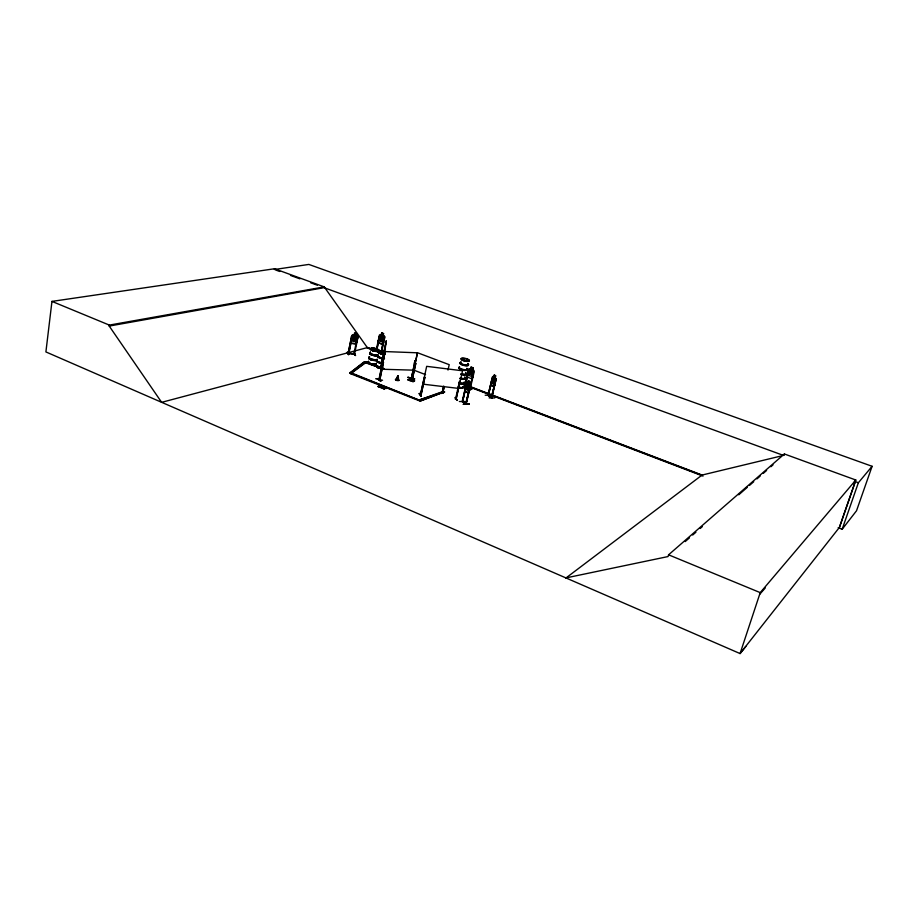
<?xml version="1.0" encoding="UTF-8"?>
<svg xmlns="http://www.w3.org/2000/svg" width="918" height="918" viewBox="0 0 918 918"><rect width="100%" height="100%" fill="white"/><g stroke="black" fill="none" stroke-linecap="round" stroke-linejoin="round"><path stroke-width="1.38" d="M468.088 386.03L467.48 383.334L467.71 386.352L466.264 388.371L467.882 387.006L468.432 389.863L468.249 386.719L469.66 384.768L467.962 385.835M381.968 388.13L384.447 389.106L384.539 388.027L386.421 388.463L384.458 388.394L384.057 387.132L383.954 388.199L381.968 388.13L384.034 387.832L384.057 387.132M398.171 380.373L398.183 375.795L396.071 379.627L398.458 380.247L397.953 375.829L396.106 379.834M378.101 386.604L380.178 386.317L378.101 386.604L380.58 387.58L380.683 386.501L382.634 386.57L380.649 386.34L382.634 386.57M380.098 386.685L380.201 385.617L380.568 386.719L382.554 386.937M469.144 391.148L468.123 393.007L465.082 390.976L465.174 388.555M384.068 387.993L384.447 389.106M384.424 388.234L383.976 387.499M384.527 387.316L386.501 388.096M490.889 382.657L490.786 385.009L493.884 386.96L494.779 385.147M491.004 382.68L490.843 385.009L493.873 386.868M407.764 379.754L414.615 380.718L407.787 379.582M407.913 377.482L414.638 378.927L407.971 377.195M398.412 380.041L398.274 375.818L398.458 380.247M378.182 386.237L380.213 386.467L380.58 387.58M411.436 379.719L411.23 378.009M411.539 377.677L411.402 378.48M411.149 378.239L410.989 380.293M411.471 378.055L411.298 380.339M414.615 363.379L415.154 361.21L414.729 362.736M382.542 380.259L375.657 378.709M383.954 368.818L377.241 367.464L384.011 368.611M382.932 361.715L379.111 379.88L379.8 379.891M379.26 379.467L379.926 379.249M380.832 367.9L380.465 368.29M380.522 367.67L381.119 368.233L364.148 362.266L349.861 373.041L351.135 373.419L366.053 362.403L381.119 368.233M379.295 379.432L379.903 379.995M371.342 349.138L367.326 347.601L324.226 286.898L274.493 268.756L51.959 301.402L45.9 351.927L161.683 402.336L367.705 347.497L371.721 349.035M397.643 380.385L398.205 375.91M381.222 368.761L382.634 357.917M745.841 646.444L740.069 653.57L161.602 402.291L109.219 326.062L109.345 325.098L324.226 286.898M274.493 268.756L274.356 269.525L308.85 264.43L872.1 466.298L856.528 510.752L842.185 529.227L838.18 527.701M397.735 378.342L398.183 375.795M413.605 369.541L410.885 380.718L415.188 360.763M414.557 380.959L407.764 379.65M348.37 354.623L347.486 352.145M351.491 336.688L348.163 353.659L348.806 353.717L352.122 336.837L351.491 336.688L352.122 336.837L348.679 353.728M350.779 341.094L350.963 343.263L355.977 343.906L358.238 336.332L357.63 335.495C354.417 336.206 358.731 331.536 354.532 332.947L354.187 335.139L351.835 335.529L348.094 353.545L354.577 354.44L354.646 353.751M347.061 352.432L348.737 354.371M356.586 333.291L356.184 335.403L357.113 336.229L356.322 340.119L354.922 341.645L352.925 341.393L352.191 339.58L352.971 335.69L354.13 335.059M349.861 373.041L364.251 361.738L380.522 367.9M353.889 353.304L355.576 355.553L354.245 353.35M357.32 337.514L357.905 337.594L357.274 337.445L353.855 354.359L354.44 354.348M354.13 353.786L353.935 354.279M443.566 392.663L442.407 392.216L419.056 400.064L442.533 391.676L443.692 392.124L420.111 401.086L350.389 373.637L366.167 361.864L381.222 367.693M354.451 354.451L358.158 336.344M349.965 372.501L351.25 372.869L350.389 373.637M376.541 348.714L379.409 335.059L380.132 334.531L384.344 336.114L384.837 337.078L381.624 352.145M379.731 336.436L377.034 348.897L379.237 336.252M381.75 332.959L383.598 333.624L383.058 335.736L383.827 336.757L383.024 340.578L381.785 341.875L380.098 341.244L379.536 339.27L381.796 332.947L381.36 335.001M377.229 367.613L381.326 368.072M381.131 351.95L384.137 338.088L381.245 351.915M380.442 368.497L386.249 340.704L384.917 351.124L379.008 379.18M386.042 342.276L380.763 368.37M379.696 379.88L383.414 362.335L379.834 379.983M377.218 378.618L380.798 381.2L377.252 378.595M380.098 387.396L380.213 386.467M383.965 388.922L384.034 387.832M396.691 379.18C392.938 379.295 397.999 381.555 399.353 380.281M409.853 379.363L413.111 381.945M409.692 380.798L412.779 379.834M414.362 363.207L414.856 360.912M414.936 360.923L410.989 380.729M410.794 380.626L411.436 380.718L417.541 352.753L449.223 364.675L447.995 370.057M411.872 380.821L415.762 363.517L412.044 380.786M421.236 395.83L419.492 393.283M419.629 400.374L351.25 372.869M420.96 395.061L424.885 377.252L421.075 395.061L420.398 394.878M420.111 401.086L443.692 392.124M441.501 393.501L444.599 392.147M442.889 392.743L444.128 386.547M444.243 386.512L442.774 392.801L442.109 392.548L442.683 392.766M455.144 397.792L457.451 400.386L455.512 397.838M455.259 397.471L457.164 399.973M455.558 399.055L459.459 381.44L460.067 381.509L456.074 399.101L455.339 398.94L456.223 398.389M465.495 386.627L462.27 387.821L464.783 386.811M464.933 386.914L464.129 387.385L464.898 387.591L468.8 370.574L464.646 387.591M464.279 387.339L464.474 386.753M462.523 401.832L466.47 384.057L462.5 401.843M466.619 384.286L462.488 401.82M471.141 367.12L470.647 369.22L469.477 369.564L468.57 373.488L469.132 375.531L470.934 376.208L472.3 374.9L472.942 367.797M468.524 380.66L468.077 382.829L466.539 382.749L462.156 401.625L466.069 404.241L470.509 385.319L469.316 383.69L469.89 381.509L468.524 380.66L466.275 387.281L466.516 389.439L467.732 390.242L468.788 388.945L469.385 383.69M469.087 403.828L463.315 404.287L469.109 403.886M465.059 401.522L459.344 401.522M469.798 386.375L470.349 386.616L469.798 386.375L465.678 404M465.931 404L469.993 386.375M473.504 372.341L466 404.23M466.114 403.358L466.264 404.241L462.362 401.591M464.829 387.557L464.198 387.419L468.49 369.151L469.282 368.634L473.791 370.321L474.296 371.32L469.993 389.622L469.729 388.75M491.91 397.85L488.078 395.325L492.346 377.069L492.897 376.518L493.815 377.183M488.433 395.555L492.163 378.273M489.133 397.907L494.791 397.93M490.648 395.279L485.209 395.222M495.594 375.783L494.492 383.013L493.436 384.275L492.232 383.506L491.991 381.406L494.297 374.969L495.594 375.783L495.02 377.906L496.099 379.478L491.761 397.873L487.883 395.325L492.897 376.518M491.348 397.643L495.686 380.511L491.314 397.62M491.899 397.827L488.571 395.142M414.649 378.847L407.902 377.436M397.024 380.27L398.102 375.898M855.828 480.022L760.23 592.626L740.069 653.57L839.385 527.437L855.828 480.022L784.374 453.974L668.579 554.816L668.052 556.56L566.108 577.881M397.276 378.262L398.079 375.772L396.45 380.075M783.938 455.328L784.374 453.974M839.442 527.357L855.415 481.33M842.185 529.227L858.364 482.753L872.1 466.298M466.528 359.397L466.78 359.179M463.2 360.189L464.313 360.602L463.682 360.177M396.071 379.627L397.999 375.772M354.612 337.835L356.815 336.16L354.979 338.375L355.897 341.026L354.463 338.765L352.202 340.544L354.096 338.249L353.235 335.69L354.704 337.686M383.586 342.563L382.576 344.307L378.457 342.735M383.69 342.586L382.599 344.399L378.365 342.793L378.262 340.544L378.4 342.781M357.045 341.898L355.943 343.837L350.963 343.263M377.505 378.583L380.798 381.2M471.749 378.721L472.965 376.965L471.783 378.813L467.251 377.091L467.182 374.774L467.285 377.08M380.672 353.522L380.144 353.281L381.177 353.178M347.371 352.432L348.714 354.692M376.965 349.529L376.587 349.299M373.695 350.653L372.639 350.251L373.385 350.699M419.365 393.581L421.167 396.094M373.603 350.596L372.938 350.125M420.823 396.14L419.044 393.592M759.645 594.394L765.245 587.99M685.195 541.586L689.475 537.845M692.688 535.033L695.901 532.233M700.182 528.493L702.327 526.622M738.749 494.802L747.309 487.32M749.455 485.45L753.735 481.709M756.948 478.898L760.161 476.098M763.374 473.286L766.587 470.475M770.879 466.734L773.013 464.864M466.574 382.806L467.193 382.244M351.835 335.529L352.684 334.944L357.607 335.586M565.695 578.191L702.075 475.054L781.161 455.994M381.131 353.556L380.213 353.396M373.144 350.137L372.433 350.343L373.064 350.584M354.669 353.843L353.935 353.671M469.603 389.37L471.737 388.693L468.524 390.116L471.955 389.129L468.547 390.173M348.289 352.937L348.897 353.281M441.271 393.053L444.622 391.848M462.592 387.935L465.782 386.788M472.529 369.851L473.022 367.751L471.049 367.028L470.601 369.128M410.977 379.983L412.182 380.167M411.689 379.96L412.067 380.213M415.234 363.321L414.569 363.356L415.762 363.517M411.471 380.74L411.987 380.763M384.516 338.317L384.011 338.122M383.563 333.636L381.796 333.05M466.895 359.466L467.159 359.42M109.219 326.062L324.077 287.678L783.731 455.512M456.085 399.123L462.546 370.792L426.675 366.339L420.421 394.992L424.334 377.264L424.942 377.332M421.213 394.419L420.639 394.361M411.402 380.729L417.415 352.799L385.124 351.571L379.375 379.983M379.306 379.26L379.834 379.226M463.452 360.235L464.233 360.441L463.613 360.074M466.413 403.599L462.672 401.407M463.315 404.287L469.213 404.287M462.718 401.223L462.879 401.189M491.623 397.15L488.387 395.142M488.617 394.935L488.422 394.969M492.048 397.196L491.532 397.024M492.518 378.503L488.215 395.578M495.869 378.434L491.704 397.861M381.418 369.231L413.616 370.161M383.529 362.426L382.978 362.415M382.496 387.935L385.962 388.28M348.806 353.109L353.9 353.843M411.448 379.995L411.356 380.19M463.785 360.567L463.395 360.464M464.841 386.983L464.279 386.776M421.19 394.591L420.478 394.315M455.477 399.032L455.982 398.997M460.136 381.59L459.459 381.44M422.728 384.137L458.472 388.394M275.698 270.018L279.738 271.487M290.478 275.411L299.888 278.842M310.64 282.767L317.364 285.223M854.36 481.296L858.364 482.753M470.693 386.788L702.075 475.054M463.659 384.367L466.344 385.388M470.349 386.914L701.834 475.237M367.154 347.911L371.17 349.437M463.498 384.676L466.172 385.698M470.188 387.235L491.6 395.406M494.274 396.427L703.027 476.109M469.591 388.807L470.142 389.002L469.396 389.393M413.754 370.103L425.562 374.636M442.935 392.066L442.258 391.929M350.504 373.087L420.237 400.535M668.579 554.816L760.23 592.626M51.959 301.402L109.345 325.098M355.289 355.461L353.992 353.281M494.263 375.06L495.479 375.829M492.84 376.598L495.835 378.503M467.136 382.336L470.188 384.298L470.395 385.319M465.128 390.93L468.169 392.915M384.275 336.183L384.734 337.101M466.631 369.128A4.28 1.216 13.1 0 1 465.839 370.539A4.28 1.216 13.1 0 1 460.457 369.438A4.28 1.216 13.1 0 1 459.413 367.636M466.746 368.852A4.338 1.239 13.1 0 1 465.931 370.287A4.338 1.239 13.1 0 1 460.492 369.174A4.338 1.239 13.1 0 1 459.425 367.349M467.847 364.148A4.338 1.216 13.1 0 1 467.032 365.559A4.338 1.216 13.1 0 1 461.582 364.435A4.338 1.216 13.1 0 1 460.515 362.633M466.814 368.336A4.28 1.216 13.1 0 1 466.023 369.747A4.28 1.216 13.1 0 1 460.641 368.646A4.28 1.216 13.1 0 1 459.597 366.856M467.732 364.412A4.28 1.205 13.1 0 1 466.929 365.812A4.28 1.205 13.1 0 1 461.559 364.71A4.28 1.205 13.1 0 1 460.503 362.931M466.803 368.611A4.338 1.239 13.1 0 1 465.988 370.046A4.338 1.239 13.1 0 1 460.549 368.933A4.338 1.239 13.1 0 1 459.482 367.108M467.905 363.895A4.338 1.216 13.1 0 1 467.09 365.318A4.338 1.216 13.1 0 1 461.639 364.194A4.338 1.216 13.1 0 1 460.572 362.392M467.916 363.62A4.28 1.205 13.1 0 1 465.001 364.859A4.28 1.205 13.1 0 1 460.297 362.346M460.687 362.14A4.28 1.205 13.1 0 1 461.329 362.013M465.759 372.903A4.28 1.228 13.1 0 1 465.575 374.257A4.28 1.228 13.1 0 1 461.203 373.821M465.724 373.064A4.28 1.239 13.1 0 1 465.529 374.429A4.28 1.239 13.1 0 1 461.169 373.982M464.141 382.381A4.326 1.274 13.1 0 1 463.142 383.437A4.326 1.274 13.1 0 1 459.08 382.955M465.059 378.205A4.269 1.251 13.1 0 1 464.072 379.237A4.269 1.251 13.1 0 1 460.067 378.755M464.152 382.106A4.269 1.262 13.1 0 1 463.165 383.15A4.269 1.262 13.1 0 1 459.161 382.668M464.129 383.254A4.257 1.262 13.1 0 1 458.977 383.449M463.108 386.535A4.246 1.274 13.1 0 1 462.121 387.591A4.246 1.274 13.1 0 1 458.128 387.109A4.246 1.262 13.1 0 0 462.121 387.58A4.246 1.262 13.1 0 0 463.097 386.524A4.269 1.274 13.1 0 1 462.11 387.694A4.269 1.274 13.1 0 1 458.105 387.212M464.083 382.622A4.326 1.274 13.1 0 1 463.085 383.678A4.326 1.274 13.1 0 1 459.023 383.196M464.783 377.298A4.326 1.262 13.1 0 1 464.588 378.686A4.326 1.262 13.1 0 1 460.17 378.25M464.795 377.023A4.269 1.239 13.1 0 1 464.6 378.4A4.269 1.239 13.1 0 1 460.251 377.964M466.057 373.89A4.269 1.228 13.1 0 1 465.07 374.9A4.269 1.228 13.1 0 1 461.065 374.406M465.174 377.941A4.326 1.262 13.1 0 1 464.175 378.985A4.326 1.262 13.1 0 1 460.113 378.491M465.69 373.247A4.28 1.239 13.1 0 1 465.495 374.613A4.28 1.239 13.1 0 1 461.123 374.165M463.039 386.799A4.246 1.262 13.1 0 1 462.052 387.844A4.246 1.262 13.1 0 1 458.071 387.373M376.988 359.902A4.303 1.251 11.8 0 1 371.159 359.569A4.303 1.251 11.8 0 1 369.403 357.377M376.254 363.769A4.246 1.251 11.8 0 1 370.826 363.895A4.246 1.251 11.8 0 1 368.6 361.566M376.288 363.517A4.234 1.251 11.8 0 1 370.883 363.643A4.234 1.251 11.8 0 1 368.657 361.325M376.288 363.62A4.246 1.251 11.8 0 1 370.861 363.746A4.246 1.251 11.8 0 1 368.623 361.417M377.964 355.22A4.315 1.239 11.8 0 1 372.134 354.876A4.315 1.239 11.8 0 1 370.367 352.707M369.564 356.895A4.234 1.228 11.8 0 0 370.826 358.869A4.246 1.239 11.8 0 0 376.575 359.592A4.234 1.228 11.8 0 1 370.826 358.869A4.246 1.239 11.8 0 1 369.564 356.884M377.034 359.661A4.303 1.251 11.8 0 1 371.216 359.328A4.303 1.251 11.8 0 1 369.461 357.136M377.55 355.197A4.315 1.239 11.9 0 1 371.698 354.463A4.315 1.239 11.9 0 1 370.424 352.466M370.528 352.214A4.246 1.216 11.9 0 0 372.272 354.348A4.257 1.228 11.9 0 0 378.009 354.692A4.246 1.216 11.9 0 1 372.272 354.348A4.257 1.228 11.9 0 1 370.528 352.214M382.519 363.482A4.257 1.251 11.9 0 1 377.505 362.254A4.257 1.251 11.9 0 1 377.057 360.625M382.611 363.23A4.315 1.262 11.9 0 1 377.527 361.979A4.315 1.262 11.9 0 1 377.069 360.326M385.399 354.038A4.28 1.216 12 0 1 379.742 352.948A4.28 1.216 12 0 1 379.203 351.169A4.28 1.216 12 0 1 384.78 351.95M382.634 367.12A4.246 1.251 11.9 0 1 377.585 366.293A4.257 1.262 11.9 0 1 375.806 364.584M375.841 364.492A4.246 1.251 11.9 0 0 377.585 366.293A4.257 1.262 11.9 0 0 382.634 367.223M382.588 367.372A4.246 1.251 11.9 0 1 377.527 366.546A4.246 1.251 11.9 0 1 375.795 364.744M385.376 354.176A4.28 1.216 12 0 1 379.708 353.086A4.28 1.216 12 0 1 379.18 351.307A4.28 1.216 12 0 1 384.745 352.087M384.504 358.502A4.326 1.251 12 0 1 379.352 357.653A4.326 1.251 12 0 1 377.573 355.851M382.691 362.69A4.257 1.239 11.9 0 1 378.067 361.658A4.257 1.239 11.9 0 1 376.759 360.051M384.401 358.754A4.257 1.228 12 0 1 379.329 357.917A4.257 1.228 12 0 1 377.573 356.138M382.657 362.989A4.315 1.262 11.9 0 1 377.975 361.933A4.315 1.262 11.9 0 1 376.644 360.304M383.644 358.284A4.326 1.251 12 0 1 378.95 357.228A4.326 1.251 12 0 1 377.619 355.61M383.678 357.986A4.269 1.228 12 0 1 379.054 356.953A4.269 1.228 12 0 1 377.734 355.358M383.644 336.654L382.003 338.57L382.726 341.381L381.555 338.88L379.57 340.268L381.257 338.283L380.614 335.518L381.716 337.95L383.644 336.654M473.022 370.861L471.221 372.811L471.921 375.783L470.739 373.11L468.582 374.521L470.429 372.501L469.786 369.644L470.923 372.169L473.022 370.861M491.968 382.381L493.586 381.142L494.205 383.908L493.953 380.855L495.364 378.95L493.792 380.19L493.264 377.585L493.414 380.5L491.968 382.381M354.05 335.839L353.269 339.717L355.255 339.981L356.035 336.091L354.05 335.839M354.887 333.441L354.75 334.141L356.035 334.313L356.173 333.613L354.887 333.441M381.234 335.781L380.431 339.603L382.118 340.245L382.921 336.413L381.234 335.781M382.026 333.498L382.978 334.588L382.026 333.498M443.589 386.34L442.201 392.606L443.704 386.306M470.452 369.931L469.534 373.856L471.336 374.533L472.254 370.608L470.452 369.931M471.347 367.602L471.175 368.302L472.345 368.738L472.506 368.038L471.347 367.602M467.87 383.655L466.929 387.706L468.146 388.509L469.087 384.458L467.87 383.655M468.685 381.257L469.293 382.496L468.685 381.257M493.586 377.883L492.633 381.819L493.85 382.588L494.791 378.652L493.574 377.837M494.389 375.554L494.997 376.747L494.389 375.554M462.385 359.822A4.292 1.193 13.1 0 0 469.35 360.705A4.292 1.193 13.1 0 0 464.072 358.123A4.292 1.193 13.1 0 0 462.385 359.822M462.305 360.223A4.28 1.193 13.1 0 0 469.236 361.095A4.28 1.193 13.1 0 0 463.98 358.525A4.28 1.193 13.1 0 0 462.305 360.223M371.136 359.833A4.234 1.239 11.8 0 0 376.862 360.154A4.246 1.239 11.8 0 1 371.136 359.833A4.246 1.239 11.8 0 1 369.403 357.676A4.234 1.239 11.8 0 0 371.136 359.833M371.767 349.873A4.269 1.216 11.9 0 0 378.836 350.768A4.246 1.205 11.9 0 0 373.936 348.243A4.269 1.216 11.9 0 0 371.767 349.873A4.246 1.205 11.9 0 0 378.813 350.756A4.269 1.216 11.9 0 0 373.936 348.255A4.246 1.205 11.9 0 0 371.79 349.873M371.698 350.263A4.246 1.205 11.9 0 0 378.744 351.158A4.234 1.205 11.9 0 0 373.856 348.633A4.234 1.205 11.9 0 0 371.71 350.263A4.234 1.205 11.9 0 0 378.732 351.146A4.246 1.205 11.9 0 0 373.856 348.645A4.246 1.205 11.9 0 0 371.698 350.263M371.744 350.022A4.269 1.216 11.9 0 0 378.813 350.906A4.269 1.216 11.9 0 0 373.901 348.392A4.269 1.216 11.9 0 0 371.744 350.022M377.034 359.374A4.234 1.228 11.8 0 0 377.218 359.087A4.246 1.239 11.8 0 1 377.034 359.374M372.111 355.128A4.246 1.216 11.8 0 0 377.837 355.473A4.257 1.228 11.8 0 1 372.1 355.14A4.257 1.228 11.8 0 1 370.367 352.994A4.246 1.216 11.8 0 0 372.111 355.128M379.949 353.464A4.257 1.216 12 0 0 385.308 354.417A4.246 1.216 12 0 1 379.96 353.453A4.257 1.216 12 0 1 378.755 351.674A4.257 1.216 12 0 1 383.701 352.007A4.246 1.216 12 0 0 378.767 351.674A4.246 1.216 12 0 0 379.96 353.453"/></g></svg>
